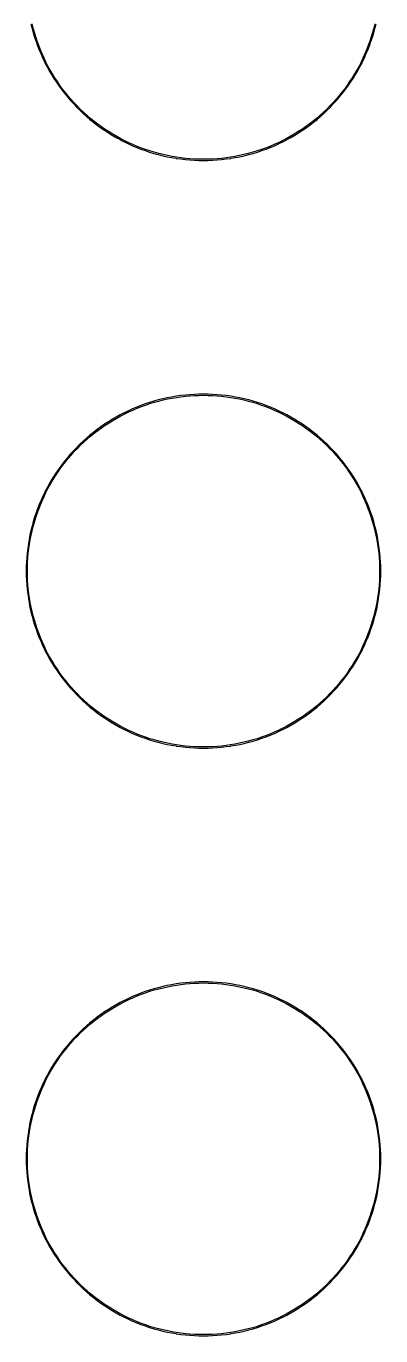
# Model space of a CAD drawing. Extents: x 3 to 63, y 0 to 129.
# Drawn here: x 45.6 to 48.66, y 47.89 to 59.21 of the extents above; entities that cross this region are included whole.
import ezdxf

# ---------------------------------------------------------------- set-up
doc = ezdxf.new("R2010")
doc.units = 0

msp = doc.modelspace()

# ---------------------------------------------------------------- linework, layer by layer
at = {"color": 34, "true_color": 0x008000}
for points in [[(45.63731, 59.22568, 0), (45.6467, 59.18758, 0), (45.65712, 59.14973, 0), (45.66855, 59.11214, 0), (45.68099, 59.0748, 0), (45.69446, 59.03797, 0), (45.70868, 59.00139, 0), (45.72392, 58.96533, 0), (45.74018, 58.92951, 0), (45.75719, 58.89421, 0), (45.7579, 58.89283, 0), (45.77593, 58.85777, 0), (45.79498, 58.82348, 0), (45.81479, 58.78945, 0), (45.83537, 58.75617, 0), (45.85696, 58.72315, 0), (45.87931, 58.6909, 0), (45.90242, 58.65915, 0), (45.9263, 58.62816, 0), (45.95119, 58.59768, 0), (45.97659, 58.56771, 0), (46.00301, 58.53875, 0), (46.02993, 58.5103, 0), (46.03103, 58.50921, 0), (46.05786, 58.48238, 0), (46.05787, 58.48236, 0), (46.05897, 58.48127, 0), (46.08742, 58.45434, 0), (46.11637, 58.42793, 0), (46.14634, 58.40253, 0), (46.17682, 58.37763, 0), (46.20781, 58.35376, 0), (46.23956, 58.33064, 0), (46.27182, 58.30829, 0), (46.30484, 58.2867, 0), (46.33811, 58.26613, 0), (46.37215, 58.24632, 0), (46.40644, 58.22727, 0), (46.40782, 58.22656, 0), (46.44149, 58.20923, 0), (46.44287, 58.20853, 0), (46.47818, 58.19151, 0), (46.51399, 58.17525, 0), (46.55006, 58.16001, 0), (46.58664, 58.14579, 0), (46.62347, 58.13233, 0), (46.6608, 58.11988, 0), (46.6984, 58.10845, 0), (46.73624, 58.09804, 0), (46.77434, 58.08864, 0), (46.8127, 58.08, 0), (46.8513, 58.07238, 0), (46.88991, 58.06603, 0), (46.89144, 58.06579, 0), (46.93031, 58.0602, 0), (46.96942, 58.05563, 0), (47.00854, 58.05208, 0), (47.04765, 58.04954, 0), (47.08677, 58.04801, 0), (47.12614, 58.0475, 0), (47.16551, 58.04801, 0), (47.20462, 58.04954, 0), (47.24374, 58.05208, 0), (47.28286, 58.05563, 0), (47.32197, 58.0602, 0), (47.36084, 58.06579, 0), (47.36237, 58.06603, 0), (47.40097, 58.07238, 0), (47.43958, 58.08, 0), (47.47794, 58.08864, 0), (47.51604, 58.09804, 0), (47.55388, 58.10845, 0), (47.59147, 58.11988, 0), (47.62881, 58.13233, 0), (47.66564, 58.14579, 0), (47.70222, 58.16001, 0), (47.73829, 58.17525, 0), (47.7741, 58.19151, 0), (47.80941, 58.20853, 0), (47.81079, 58.20923, 0), (47.84446, 58.22656, 0), (47.84584, 58.22727, 0), (47.88013, 58.24632, 0), (47.91416, 58.26613, 0), (47.94744, 58.2867, 0), (47.98046, 58.30829, 0), (48.01272, 58.33064, 0), (48.04447, 58.35376, 0), (48.07545, 58.37763, 0), (48.10593, 58.40253, 0), (48.13591, 58.42793, 0), (48.16486, 58.45434, 0), (48.19331, 58.48127, 0), (48.19441, 58.48236, 0), (48.19442, 58.48238, 0), (48.22125, 58.50921, 0), (48.22235, 58.5103, 0), (48.24927, 58.53875, 0), (48.27569, 58.56771, 0), (48.30109, 58.59768, 0), (48.32598, 58.62816, 0), (48.34985, 58.65915, 0), (48.37297, 58.6909, 0), (48.39532, 58.72315, 0), (48.41691, 58.75617, 0), (48.43748, 58.78945, 0), (48.4573, 58.82348, 0), (48.47635, 58.85777, 0), (48.49438, 58.89283, 0), (48.49508, 58.89421, 0), (48.5121, 58.92951, 0), (48.52836, 58.96533, 0), (48.5436, 59.00139, 0), (48.55782, 59.03797, 0), (48.57128, 59.0748, 0), (48.58373, 59.11214, 0), (48.59516, 59.14973, 0), (48.60557, 59.18758, 0), (48.61497, 59.22568, 0)], [(48.60555, 59.22874, 0), (48.59615, 59.19064, 0), (48.58574, 59.15279, 0), (48.57431, 59.1152, 0), (48.56186, 59.07786, 0), (48.5484, 59.04103, 0), (48.53418, 59.00446, 0), (48.51894, 58.96839, 0), (48.50268, 58.93257, 0), (48.48566, 58.89727, 0), (48.46833, 58.8636, 0), (48.44928, 58.82931, 0), (48.42947, 58.79527, 0), (48.4089, 58.762, 0), (48.38731, 58.72898, 0), (48.36495, 58.69672, 0), (48.34184, 58.66497, 0), (48.31796, 58.63398, 0), (48.29307, 58.6035, 0), (48.26767, 58.57353, 0), (48.24126, 58.54457, 0), (48.21433, 58.51612, 0), (48.18749, 58.48928, 0), (48.15904, 58.46236, 0), (48.13008, 58.43594, 0), (48.10011, 58.41054, 0), (48.06963, 58.38565, 0), (48.03864, 58.36177, 0), (48.00689, 58.33866, 0), (47.97464, 58.31631, 0), (47.94162, 58.29472, 0), (47.90834, 58.27414, 0), (47.87431, 58.25433, 0), (47.84002, 58.23528, 0), (47.80604, 58.2178, 0), (47.77104, 58.20093, 0), (47.73522, 58.18468, 0), (47.69916, 58.16944, 0), (47.66258, 58.15521, 0), (47.62575, 58.14175, 0), (47.58841, 58.1293, 0), (47.55082, 58.11787, 0), (47.51297, 58.10746, 0), (47.47487, 58.09806, 0), (47.43652, 58.08943, 0), (47.39791, 58.08181, 0), (47.3602, 58.07561, 0), (47.32197, 58.07011, 0), (47.28286, 58.06554, 0), (47.24374, 58.06198, 0), (47.20462, 58.05944, 0), (47.20462, 58.05944, 0), (47.16551, 58.05792, 0), (47.12614, 58.05741, 0), (47.08677, 58.05792, 0), (47.04765, 58.05944, 0), (47.00854, 58.06198, 0), (46.96942, 58.06554, 0), (46.93031, 58.07011, 0), (46.89201, 58.07562, 0), (46.85437, 58.08181, 0), (46.81576, 58.08943, 0), (46.7774, 58.09806, 0), (46.7393, 58.10746, 0), (46.70146, 58.11787, 0), (46.66387, 58.1293, 0), (46.62653, 58.14175, 0), (46.5897, 58.15521, 0), (46.55312, 58.16944, 0), (46.51705, 58.18468, 0), (46.48124, 58.20093, 0), (46.44624, 58.2178, 0), (46.41226, 58.23528, 0), (46.37797, 58.25433, 0), (46.34394, 58.27414, 0), (46.31066, 58.29472, 0), (46.27764, 58.31631, 0), (46.24538, 58.33866, 0), (46.21363, 58.36177, 0), (46.18265, 58.38565, 0), (46.15217, 58.41054, 0), (46.12219, 58.43594, 0), (46.09324, 58.46236, 0), (46.06479, 58.48928, 0), (46.03795, 58.51612, 0), (46.01102, 58.54457, 0), (45.98461, 58.57353, 0), (45.95921, 58.6035, 0), (45.93431, 58.63398, 0), (45.91044, 58.66497, 0), (45.88732, 58.69672, 0), (45.86497, 58.72898, 0), (45.84338, 58.762, 0), (45.82281, 58.79527, 0), (45.803, 58.82931, 0), (45.78395, 58.8636, 0), (45.76662, 58.89727, 0), (45.7496, 58.93257, 0), (45.73334, 58.96839, 0), (45.7181, 59.00446, 0), (45.70388, 59.04103, 0), (45.69042, 59.07786, 0), (45.67797, 59.1152, 0), (45.66654, 59.15279, 0), (45.65613, 59.19064, 0), (45.64673, 59.22874, 0)]]:
    msp.add_polyline3d(points, dxfattribs=at)
for points in [[(48.22235, 53.4303, 0), (48.24927, 53.45875, 0), (48.27569, 53.48771, 0), (48.30109, 53.51768, 0), (48.32598, 53.54816, 0), (48.34985, 53.57915, 0), (48.37297, 53.6109, 0), (48.39532, 53.64315, 0), (48.41691, 53.67617, 0), (48.43748, 53.70945, 0), (48.4573, 53.74348, 0), (48.47635, 53.77777, 0), (48.49438, 53.81283, 0), (48.49508, 53.81421, 0), (48.51198, 53.84927, 0), (48.5121, 53.84951, 0), (48.52836, 53.88533, 0), (48.5436, 53.92139, 0), (48.55782, 53.95797, 0), (48.57128, 53.9948, 0), (48.58373, 54.03214, 0), (48.59516, 54.06973, 0), (48.60557, 54.10758, 0), (48.61497, 54.14568, 0), (48.62361, 54.18403, 0), (48.63123, 54.22264, 0), (48.63758, 54.26125, 0), (48.63782, 54.26278, 0), (48.64341, 54.30164, 0), (48.64798, 54.34076, 0), (48.65154, 54.37987, 0), (48.65408, 54.41899, 0), (48.6556, 54.4581, 0), (48.65611, 54.49747, 0), (48.6556, 54.53684, 0), (48.65408, 54.57596, 0), (48.65154, 54.61507, 0), (48.64798, 54.65419, 0), (48.64341, 54.69331, 0), (48.63782, 54.73217, 0), (48.63758, 54.7337, 0), (48.63123, 54.77231, 0), (48.62361, 54.81092, 0), (48.61497, 54.84927, 0), (48.60557, 54.88737, 0), (48.59516, 54.92522, 0), (48.58373, 54.96281, 0), (48.57128, 55.00015, 0), (48.55782, 55.03698, 0), (48.5436, 55.07355, 0), (48.52836, 55.10962, 0), (48.5121, 55.14543, 0), (48.49508, 55.18074, 0), (48.49438, 55.18212, 0), (48.47635, 55.21717, 0), (48.4573, 55.25146, 0), (48.43748, 55.2855, 0), (48.41691, 55.31877, 0), (48.39532, 55.35179, 0), (48.37297, 55.38405, 0), (48.34985, 55.4158, 0), (48.32598, 55.44679, 0), (48.30109, 55.47727, 0), (48.27569, 55.50724, 0), (48.24927, 55.5362, 0), (48.22235, 55.56464, 0), (48.19331, 55.59368, 0), (48.16486, 55.6206, 0), (48.13591, 55.64702, 0), (48.10593, 55.67242, 0), (48.07545, 55.69731, 0), (48.04447, 55.72119, 0), (48.01272, 55.7443, 0), (47.98046, 55.76665, 0), (47.94744, 55.78824, 0), (47.91416, 55.80882, 0), (47.88013, 55.82863, 0), (47.84584, 55.84768, 0), (47.81079, 55.86571, 0), (47.80941, 55.86642, 0), (47.7741, 55.88344, 0), (47.73829, 55.89969, 0), (47.70222, 55.91493, 0), (47.66564, 55.92916, 0), (47.62881, 55.94262, 0), (47.59147, 55.95506, 0), (47.55388, 55.96649, 0), (47.51604, 55.97691, 0), (47.47794, 55.98631, 0), (47.43958, 55.99494, 0), (47.40097, 56.00256, 0), (47.36237, 56.00891, 0), (47.36084, 56.00915, 0), (47.32197, 56.01474, 0), (47.28286, 56.01931, 0), (47.24374, 56.02287, 0), (47.20462, 56.02541, 0), (47.16551, 56.02693, 0), (47.12614, 56.02744, 0), (47.08677, 56.02693, 0), (47.04765, 56.02541, 0), (47.00854, 56.02287, 0), (46.96942, 56.01931, 0), (46.93031, 56.01474, 0), (46.89144, 56.00915, 0), (46.88991, 56.00891, 0), (46.8513, 56.00256, 0), (46.8127, 55.99494, 0), (46.77434, 55.98631, 0), (46.73624, 55.97691, 0), (46.6984, 55.96649, 0), (46.6608, 55.95506, 0), (46.62347, 55.94262, 0), (46.58664, 55.92916, 0), (46.55006, 55.91493, 0), (46.51399, 55.89969, 0), (46.47818, 55.88344, 0), (46.44287, 55.86642, 0), (46.44149, 55.86571, 0), (46.40644, 55.84768, 0), (46.37215, 55.82863, 0), (46.33811, 55.80882, 0), (46.30484, 55.78824, 0), (46.27182, 55.76665, 0), (46.23956, 55.7443, 0), (46.20781, 55.72119, 0), (46.17682, 55.69731, 0), (46.14634, 55.67242, 0), (46.11637, 55.64702, 0), (46.08742, 55.6206, 0), (46.05897, 55.59368, 0), (46.02993, 55.56464, 0), (46.00301, 55.5362, 0), (45.97659, 55.50724, 0), (45.95119, 55.47727, 0), (45.9263, 55.44679, 0), (45.90242, 55.4158, 0), (45.87931, 55.38405, 0), (45.85696, 55.35179, 0), (45.83537, 55.31877, 0), (45.81479, 55.2855, 0), (45.79498, 55.25146, 0), (45.77593, 55.21717, 0), (45.7579, 55.18212, 0), (45.75719, 55.18074, 0), (45.74018, 55.14543, 0), (45.72392, 55.10962, 0), (45.70868, 55.07355, 0), (45.69446, 55.03698, 0), (45.68099, 55.00015, 0), (45.66855, 54.96281, 0), (45.65712, 54.92522, 0), (45.6467, 54.88737, 0), (45.63731, 54.84927, 0), (45.62867, 54.81092, 0), (45.62105, 54.77231, 0), (45.6147, 54.7337, 0), (45.61446, 54.73217, 0), (45.60887, 54.69331, 0), (45.6043, 54.65419, 0), (45.60074, 54.61507, 0), (45.5982, 54.57596, 0), (45.59668, 54.53684, 0), (45.59617, 54.49747, 0), (45.59668, 54.4581, 0), (45.5982, 54.41899, 0), (45.60074, 54.37987, 0), (45.6043, 54.34076, 0), (45.60887, 54.30164, 0), (45.61446, 54.26278, 0), (45.6147, 54.26125, 0), (45.62105, 54.22264, 0), (45.62867, 54.18403, 0), (45.63731, 54.14568, 0), (45.6467, 54.10758, 0), (45.65712, 54.06973, 0), (45.66855, 54.03214, 0), (45.68099, 53.9948, 0), (45.69446, 53.95797, 0), (45.70868, 53.92139, 0), (45.72392, 53.88533, 0), (45.74018, 53.84951, 0), (45.7403, 53.84927, 0), (45.75719, 53.81421, 0), (45.7579, 53.81283, 0), (45.77593, 53.77777, 0), (45.79498, 53.74348, 0), (45.81479, 53.70945, 0), (45.83537, 53.67617, 0), (45.85696, 53.64315, 0), (45.87931, 53.6109, 0), (45.90242, 53.57915, 0), (45.9263, 53.54816, 0), (45.95119, 53.51768, 0), (45.97659, 53.48771, 0), (46.00301, 53.45875, 0), (46.02993, 53.4303, 0), (46.05787, 53.40236, 0), (46.05897, 53.40127, 0), (46.08742, 53.37434, 0), (46.11637, 53.34793, 0), (46.14634, 53.32253, 0), (46.17682, 53.29763, 0), (46.20781, 53.27376, 0), (46.23956, 53.25064, 0), (46.27182, 53.22829, 0), (46.30484, 53.2067, 0), (46.33811, 53.18613, 0), (46.37215, 53.16632, 0), (46.40644, 53.14727, 0), (46.40782, 53.14656, 0), (46.44149, 53.12923, 0), (46.44287, 53.12853, 0), (46.47818, 53.11151, 0), (46.51399, 53.09525, 0), (46.55006, 53.08001, 0), (46.58664, 53.06579, 0), (46.62347, 53.05233, 0), (46.6608, 53.03988, 0), (46.6984, 53.02845, 0), (46.73624, 53.01804, 0), (46.77434, 53.00864, 0), (46.8127, 53, 0), (46.8513, 52.99238, 0), (46.88991, 52.98603, 0), (46.89144, 52.98579, 0), (46.93031, 52.9802, 0), (46.96942, 52.97563, 0), (47.00854, 52.97208, 0), (47.04765, 52.96954, 0), (47.08677, 52.96801, 0), (47.12614, 52.9675, 0), (47.16551, 52.96801, 0), (47.20462, 52.96954, 0), (47.24374, 52.97208, 0), (47.28286, 52.97563, 0), (47.32197, 52.9802, 0), (47.36084, 52.98579, 0), (47.36237, 52.98603, 0), (47.40097, 52.99238, 0), (47.43958, 53, 0), (47.47794, 53.00864, 0), (47.51604, 53.01804, 0), (47.55388, 53.02845, 0), (47.59147, 53.03988, 0), (47.62881, 53.05233, 0), (47.66564, 53.06579, 0), (47.70222, 53.08001, 0), (47.73829, 53.09525, 0), (47.7741, 53.11151, 0), (47.80941, 53.12853, 0), (47.81079, 53.12923, 0), (47.84446, 53.14656, 0), (47.84584, 53.14727, 0), (47.88013, 53.16632, 0), (47.91416, 53.18613, 0), (47.94744, 53.2067, 0), (47.98046, 53.22829, 0), (48.01272, 53.25064, 0), (48.04447, 53.27376, 0), (48.07545, 53.29763, 0), (48.10593, 53.32253, 0), (48.13591, 53.34793, 0), (48.16486, 53.37434, 0), (48.19331, 53.40127, 0), (48.19441, 53.40236, 0), (48.22235, 53.4303, 0)], [(47.20462, 52.97944, 0), (47.16551, 52.97792, 0), (47.12614, 52.97741, 0), (47.08677, 52.97792, 0), (47.04765, 52.97944, 0), (47.00854, 52.98198, 0), (46.96942, 52.98554, 0), (46.93031, 52.99011, 0), (46.89201, 52.99562, 0), (46.85437, 53.00181, 0), (46.81576, 53.00943, 0), (46.7774, 53.01806, 0), (46.7393, 53.02746, 0), (46.70146, 53.03787, 0), (46.66387, 53.0493, 0), (46.62653, 53.06175, 0), (46.5897, 53.07521, 0), (46.55312, 53.08944, 0), (46.51705, 53.10468, 0), (46.48124, 53.12093, 0), (46.44624, 53.1378, 0), (46.41226, 53.15528, 0), (46.37797, 53.17433, 0), (46.34394, 53.19414, 0), (46.31066, 53.21472, 0), (46.27764, 53.23631, 0), (46.24538, 53.25866, 0), (46.21363, 53.28177, 0), (46.18265, 53.30565, 0), (46.15217, 53.33054, 0), (46.12219, 53.35594, 0), (46.09324, 53.38236, 0), (46.06479, 53.40928, 0), (46.03795, 53.43612, 0), (46.01102, 53.46457, 0), (45.98461, 53.49353, 0), (45.95921, 53.5235, 0), (45.93431, 53.55398, 0), (45.91044, 53.58497, 0), (45.88732, 53.61672, 0), (45.86497, 53.64898, 0), (45.84338, 53.682, 0), (45.82281, 53.71527, 0), (45.803, 53.74931, 0), (45.78395, 53.7836, 0), (45.76662, 53.81727, 0), (45.7496, 53.85257, 0), (45.73334, 53.88839, 0), (45.7181, 53.92446, 0), (45.70388, 53.96103, 0), (45.69042, 53.99786, 0), (45.67797, 54.0352, 0), (45.66654, 54.07279, 0), (45.65613, 54.11064, 0), (45.64673, 54.14874, 0), (45.63809, 54.18709, 0), (45.63047, 54.2257, 0), (45.62428, 54.26334, 0), (45.61878, 54.30164, 0), (45.6142, 54.34076, 0), (45.61065, 54.37987, 0), (45.60811, 54.41899, 0), (45.60658, 54.4581, 0), (45.60608, 54.49747, 0), (45.60658, 54.53684, 0), (45.60811, 54.57596, 0), (45.61065, 54.61507, 0), (45.6142, 54.65419, 0), (45.61878, 54.69331, 0), (45.62428, 54.73161, 0), (45.63047, 54.76925, 0), (45.63809, 54.80785, 0), (45.64673, 54.84621, 0), (45.65613, 54.88431, 0), (45.66654, 54.92215, 0), (45.67797, 54.95975, 0), (45.69042, 54.99708, 0), (45.70388, 55.03391, 0), (45.7181, 55.07049, 0), (45.73334, 55.10656, 0), (45.7496, 55.14237, 0), (45.76662, 55.17767, 0), (45.78395, 55.21135, 0), (45.803, 55.24564, 0), (45.82281, 55.27968, 0), (45.84338, 55.31295, 0), (45.86497, 55.34597, 0), (45.88732, 55.37823, 0), (45.91044, 55.40998, 0), (45.93431, 55.44097, 0), (45.95921, 55.47145, 0), (45.98461, 55.50142, 0), (46.01102, 55.53037, 0), (46.03795, 55.55882, 0), (46.06498, 55.58585, 0), (46.09324, 55.61259, 0), (46.12219, 55.63901, 0), (46.15217, 55.66441, 0), (46.18265, 55.6893, 0), (46.21363, 55.71317, 0), (46.24538, 55.73629, 0), (46.27764, 55.75864, 0), (46.31066, 55.78023, 0), (46.34394, 55.8008, 0), (46.37797, 55.82062, 0), (46.41226, 55.83967, 0), (46.44623, 55.85715, 0), (46.48124, 55.87401, 0), (46.51705, 55.89027, 0), (46.55312, 55.90551, 0), (46.5897, 55.91973, 0), (46.62653, 55.9332, 0), (46.66387, 55.94564, 0), (46.70146, 55.95707, 0), (46.7393, 55.96749, 0), (46.7774, 55.97688, 0), (46.81576, 55.98552, 0), (46.85437, 55.99314, 0), (46.89201, 55.99933, 0), (46.93031, 56.00484, 0), (46.96942, 56.00941, 0), (47.00854, 56.01296, 0), (47.04765, 56.0155, 0), (47.08677, 56.01703, 0), (47.12614, 56.01754, 0), (47.16551, 56.01703, 0), (47.20462, 56.0155, 0), (47.24374, 56.01296, 0), (47.28286, 56.00941, 0), (47.32197, 56.00484, 0), (47.3602, 55.99934, 0), (47.39791, 55.99314, 0), (47.43652, 55.98552, 0), (47.47487, 55.97688, 0), (47.51297, 55.96749, 0), (47.55082, 55.95707, 0), (47.58841, 55.94564, 0), (47.62575, 55.9332, 0), (47.66258, 55.91973, 0), (47.69916, 55.90551, 0), (47.73522, 55.89027, 0), (47.77104, 55.87401, 0), (47.80604, 55.85714, 0), (47.84002, 55.83967, 0), (47.87431, 55.82062, 0), (47.90834, 55.8008, 0), (47.94162, 55.78023, 0), (47.97464, 55.75864, 0), (48.00689, 55.73629, 0), (48.03864, 55.71317, 0), (48.06963, 55.6893, 0), (48.10011, 55.66441, 0), (48.13008, 55.63901, 0), (48.15904, 55.61259, 0), (48.18749, 55.58567, 0), (48.21432, 55.55884, 0), (48.21433, 55.55882, 0), (48.24126, 55.53037, 0), (48.26767, 55.50142, 0), (48.29307, 55.47145, 0), (48.31796, 55.44097, 0), (48.34184, 55.40998, 0), (48.36495, 55.37823, 0), (48.38731, 55.34597, 0), (48.4089, 55.31295, 0), (48.42947, 55.27968, 0), (48.44928, 55.24564, 0), (48.46833, 55.21135, 0), (48.48566, 55.17767, 0), (48.50268, 55.14237, 0), (48.51894, 55.10656, 0), (48.53418, 55.07049, 0), (48.5484, 55.03391, 0), (48.56186, 54.99708, 0), (48.57431, 54.95975, 0), (48.58574, 54.92215, 0), (48.59615, 54.88431, 0), (48.60555, 54.84621, 0), (48.61419, 54.80785, 0), (48.62181, 54.76925, 0), (48.62792, 54.73209, 0), (48.6335, 54.69331, 0), (48.63807, 54.65419, 0), (48.64163, 54.61507, 0), (48.64417, 54.57596, 0), (48.64569, 54.53684, 0), (48.6462, 54.49747, 0), (48.64569, 54.4581, 0), (48.64417, 54.41899, 0), (48.64163, 54.37987, 0), (48.63807, 54.34076, 0), (48.6335, 54.30164, 0), (48.62791, 54.26278, 0), (48.62181, 54.2257, 0), (48.61419, 54.18709, 0), (48.60555, 54.14874, 0), (48.59615, 54.11064, 0), (48.58574, 54.07279, 0), (48.57431, 54.0352, 0), (48.56186, 53.99786, 0), (48.5484, 53.96103, 0), (48.53418, 53.92446, 0), (48.51894, 53.88839, 0), (48.50268, 53.85257, 0), (48.48566, 53.81727, 0), (48.46833, 53.7836, 0), (48.44928, 53.74931, 0), (48.42947, 53.71527, 0), (48.4089, 53.682, 0), (48.38731, 53.64898, 0), (48.36495, 53.61672, 0), (48.34184, 53.58497, 0), (48.31796, 53.55398, 0), (48.29307, 53.5235, 0), (48.26767, 53.49353, 0), (48.24126, 53.46457, 0), (48.21433, 53.43612, 0), (48.18749, 53.40928, 0), (48.15904, 53.38236, 0), (48.13008, 53.35594, 0), (48.10011, 53.33054, 0), (48.06963, 53.30565, 0), (48.03864, 53.28177, 0), (48.00689, 53.25866, 0), (47.97464, 53.23631, 0), (47.94162, 53.21472, 0), (47.90834, 53.19414, 0), (47.87431, 53.17433, 0), (47.84002, 53.15528, 0), (47.80604, 53.1378, 0), (47.77104, 53.12093, 0), (47.73522, 53.10468, 0), (47.69916, 53.08944, 0), (47.66258, 53.07521, 0), (47.62575, 53.06175, 0), (47.58841, 53.0493, 0), (47.55082, 53.03787, 0), (47.51297, 53.02746, 0), (47.47487, 53.01806, 0), (47.43652, 53.00943, 0), (47.39791, 53.00181, 0), (47.3602, 52.99561, 0), (47.32197, 52.99011, 0), (47.28286, 52.98554, 0), (47.24374, 52.98198, 0), (47.20462, 52.97944, 0)], [(48.19331, 50.51368, 0), (48.16486, 50.5406, 0), (48.13595, 50.56698, 0), (48.13591, 50.56702, 0), (48.10593, 50.59242, 0), (48.07545, 50.61731, 0), (48.04447, 50.64119, 0), (48.01272, 50.6643, 0), (47.98046, 50.68665, 0), (47.94744, 50.70824, 0), (47.91416, 50.72882, 0), (47.88013, 50.74863, 0), (47.84584, 50.76768, 0), (47.81079, 50.78571, 0), (47.80941, 50.78642, 0), (47.7741, 50.80344, 0), (47.73829, 50.81969, 0), (47.70222, 50.83493, 0), (47.66564, 50.84916, 0), (47.62881, 50.86262, 0), (47.59147, 50.87506, 0), (47.55388, 50.88649, 0), (47.51604, 50.89691, 0), (47.47794, 50.90631, 0), (47.43958, 50.91494, 0), (47.40097, 50.92256, 0), (47.36237, 50.92891, 0), (47.36084, 50.92915, 0), (47.32197, 50.93474, 0), (47.28286, 50.93931, 0), (47.24374, 50.94287, 0), (47.20462, 50.94541, 0), (47.16551, 50.94693, 0), (47.12614, 50.94744, 0), (47.08677, 50.94693, 0), (47.04765, 50.94541, 0), (47.00854, 50.94287, 0), (46.96942, 50.93931, 0), (46.93031, 50.93474, 0), (46.89144, 50.92915, 0), (46.88991, 50.92891, 0), (46.8513, 50.92256, 0), (46.8127, 50.91494, 0), (46.77434, 50.90631, 0), (46.73624, 50.89691, 0), (46.6984, 50.88649, 0), (46.6608, 50.87506, 0), (46.62347, 50.86262, 0), (46.58664, 50.84916, 0), (46.55006, 50.83493, 0), (46.51399, 50.81969, 0), (46.47818, 50.80344, 0), (46.44287, 50.78642, 0), (46.44149, 50.78571, 0), (46.40644, 50.76768, 0), (46.37215, 50.74863, 0), (46.33811, 50.72882, 0), (46.30484, 50.70824, 0), (46.27182, 50.68665, 0), (46.23956, 50.6643, 0), (46.20781, 50.64119, 0), (46.17682, 50.61731, 0), (46.14634, 50.59242, 0), (46.11637, 50.56702, 0), (46.11633, 50.56698, 0), (46.08742, 50.5406, 0), (46.05897, 50.51368, 0), (46.02993, 50.48464, 0), (46.00301, 50.4562, 0), (45.97659, 50.42724, 0), (45.95119, 50.39727, 0), (45.9263, 50.36679, 0), (45.90242, 50.3358, 0), (45.87931, 50.30405, 0), (45.85696, 50.27179, 0), (45.83537, 50.23877, 0), (45.81479, 50.2055, 0), (45.79498, 50.17146, 0), (45.77593, 50.13717, 0), (45.7579, 50.10212, 0), (45.75719, 50.10074, 0), (45.74018, 50.06543, 0), (45.72392, 50.02962, 0), (45.70868, 49.99355, 0), (45.69446, 49.95698, 0), (45.68099, 49.92015, 0), (45.66855, 49.88281, 0), (45.65712, 49.84522, 0), (45.6467, 49.80737, 0), (45.63731, 49.76927, 0), (45.62867, 49.73092, 0), (45.62105, 49.69231, 0), (45.6147, 49.6537, 0), (45.61446, 49.65217, 0), (45.60887, 49.61331, 0), (45.6043, 49.57419, 0), (45.60074, 49.53507, 0), (45.5982, 49.49596, 0), (45.59668, 49.45684, 0), (45.59617, 49.41747, 0), (45.59668, 49.3781, 0), (45.5982, 49.33899, 0), (45.60074, 49.29987, 0), (45.60074, 49.29986, 0), (45.6043, 49.26076, 0), (45.60887, 49.22164, 0), (45.61446, 49.18278, 0), (45.6147, 49.18125, 0), (45.62105, 49.14264, 0), (45.62867, 49.10403, 0), (45.63731, 49.06568, 0), (45.6467, 49.02758, 0), (45.65712, 48.98973, 0), (45.66855, 48.95214, 0), (45.68099, 48.9148, 0), (45.69446, 48.87797, 0), (45.70868, 48.84139, 0), (45.72392, 48.80533, 0), (45.74018, 48.76951, 0), (45.75719, 48.73421, 0), (45.7579, 48.73283, 0), (45.77593, 48.69777, 0), (45.79498, 48.66348, 0), (45.81479, 48.62945, 0), (45.83537, 48.59617, 0), (45.85696, 48.56315, 0), (45.87931, 48.5309, 0), (45.90242, 48.49915, 0), (45.9263, 48.46816, 0), (45.95119, 48.43768, 0), (45.97659, 48.40771, 0), (46.00301, 48.37875, 0), (46.02993, 48.3503, 0), (46.03103, 48.34921, 0), (46.05786, 48.32238, 0), (46.05787, 48.32236, 0), (46.05897, 48.32127, 0), (46.08742, 48.29434, 0), (46.11637, 48.26793, 0), (46.14634, 48.24253, 0), (46.17682, 48.21763, 0), (46.20781, 48.19376, 0), (46.23956, 48.17064, 0), (46.27182, 48.14829, 0), (46.30484, 48.1267, 0), (46.33811, 48.10613, 0), (46.37215, 48.08632, 0), (46.40644, 48.06727, 0), (46.40782, 48.06656, 0), (46.44149, 48.04923, 0), (46.44287, 48.04853, 0), (46.47818, 48.03151, 0), (46.51399, 48.01525, 0), (46.55006, 48.00001, 0), (46.58664, 47.98579, 0), (46.62347, 47.97233, 0), (46.6608, 47.95988, 0), (46.6984, 47.94845, 0), (46.73624, 47.93804, 0), (46.77434, 47.92864, 0), (46.8127, 47.92, 0), (46.8513, 47.91238, 0), (46.88991, 47.90603, 0), (46.89144, 47.90579, 0), (46.93031, 47.9002, 0), (46.96942, 47.89563, 0), (47.00854, 47.89208, 0), (47.04765, 47.88954, 0), (47.08677, 47.88801, 0), (47.12614, 47.8875, 0), (47.16551, 47.88801, 0), (47.20462, 47.88954, 0), (47.24374, 47.89208, 0), (47.28286, 47.89563, 0), (47.32197, 47.9002, 0), (47.36084, 47.90579, 0), (47.36237, 47.90603, 0), (47.40097, 47.91238, 0), (47.43958, 47.92, 0), (47.47794, 47.92864, 0), (47.51604, 47.93804, 0), (47.55388, 47.94845, 0), (47.59147, 47.95988, 0), (47.62881, 47.97233, 0), (47.66564, 47.98579, 0), (47.70222, 48.00001, 0), (47.73829, 48.01525, 0), (47.7741, 48.03151, 0), (47.80941, 48.04853, 0), (47.81079, 48.04923, 0), (47.84446, 48.06656, 0), (47.84584, 48.06727, 0), (47.88013, 48.08632, 0), (47.91416, 48.10613, 0), (47.94744, 48.1267, 0), (47.98046, 48.14829, 0), (48.01272, 48.17064, 0), (48.04447, 48.19376, 0), (48.07545, 48.21763, 0), (48.10593, 48.24253, 0), (48.13591, 48.26793, 0), (48.16486, 48.29434, 0), (48.19331, 48.32127, 0), (48.19441, 48.32236, 0), (48.19442, 48.32238, 0), (48.22125, 48.34921, 0), (48.22235, 48.3503, 0), (48.24927, 48.37875, 0), (48.27569, 48.40771, 0), (48.30109, 48.43768, 0), (48.32598, 48.46816, 0), (48.34985, 48.49915, 0), (48.37297, 48.5309, 0), (48.39532, 48.56315, 0), (48.41691, 48.59617, 0), (48.43748, 48.62945, 0), (48.4573, 48.66348, 0), (48.47635, 48.69777, 0), (48.49438, 48.73283, 0), (48.49508, 48.73421, 0), (48.5121, 48.76951, 0), (48.52836, 48.80533, 0), (48.5436, 48.84139, 0), (48.55782, 48.87797, 0), (48.57128, 48.9148, 0), (48.58373, 48.95214, 0), (48.59516, 48.98973, 0), (48.60557, 49.02758, 0), (48.61497, 49.06568, 0), (48.62361, 49.10403, 0), (48.63123, 49.14264, 0), (48.63758, 49.18125, 0), (48.63782, 49.18278, 0), (48.64341, 49.22164, 0), (48.64798, 49.26076, 0), (48.65154, 49.29986, 0), (48.65154, 49.29987, 0), (48.65408, 49.33899, 0), (48.6556, 49.3781, 0), (48.65611, 49.41747, 0), (48.6556, 49.45684, 0), (48.65408, 49.49596, 0), (48.65154, 49.53507, 0), (48.64798, 49.57419, 0), (48.64341, 49.61331, 0), (48.63782, 49.65217, 0), (48.63758, 49.6537, 0), (48.63123, 49.69231, 0), (48.62361, 49.73092, 0), (48.61497, 49.76927, 0), (48.60557, 49.80737, 0), (48.59516, 49.84522, 0), (48.58373, 49.88281, 0), (48.57128, 49.92015, 0), (48.55782, 49.95698, 0), (48.5436, 49.99355, 0), (48.52836, 50.02962, 0), (48.5121, 50.06543, 0), (48.49508, 50.10074, 0), (48.49438, 50.10212, 0), (48.47635, 50.13717, 0), (48.4573, 50.17146, 0), (48.43748, 50.2055, 0), (48.41691, 50.23877, 0), (48.39532, 50.27179, 0), (48.37297, 50.30405, 0), (48.34985, 50.3358, 0), (48.32598, 50.36679, 0), (48.30109, 50.39727, 0), (48.27569, 50.42724, 0), (48.24927, 50.4562, 0), (48.22235, 50.48464, 0), (48.19331, 50.51368, 0)], [(47.20462, 47.89944, 0), (47.16551, 47.89792, 0), (47.12614, 47.89741, 0), (47.08677, 47.89792, 0), (47.04765, 47.89944, 0), (47.00854, 47.90198, 0), (46.96942, 47.90554, 0), (46.93031, 47.91011, 0), (46.89201, 47.91562, 0), (46.85437, 47.92181, 0), (46.81576, 47.92943, 0), (46.7774, 47.93806, 0), (46.7393, 47.94746, 0), (46.70146, 47.95787, 0), (46.66387, 47.9693, 0), (46.62653, 47.98175, 0), (46.5897, 47.99521, 0), (46.55312, 48.00944, 0), (46.51705, 48.02468, 0), (46.48124, 48.04093, 0), (46.44624, 48.0578, 0), (46.41226, 48.07528, 0), (46.37797, 48.09433, 0), (46.34394, 48.11414, 0), (46.31066, 48.13472, 0), (46.27764, 48.15631, 0), (46.24538, 48.17866, 0), (46.21363, 48.20177, 0), (46.18265, 48.22565, 0), (46.15217, 48.25054, 0), (46.12219, 48.27594, 0), (46.09324, 48.30236, 0), (46.06479, 48.32928, 0), (46.03795, 48.35612, 0), (46.01102, 48.38457, 0), (45.98461, 48.41353, 0), (45.95921, 48.4435, 0), (45.93431, 48.47398, 0), (45.91044, 48.50497, 0), (45.88732, 48.53672, 0), (45.86497, 48.56898, 0), (45.84338, 48.602, 0), (45.82281, 48.63527, 0), (45.803, 48.66931, 0), (45.78395, 48.7036, 0), (45.76662, 48.73727, 0), (45.7496, 48.77257, 0), (45.73334, 48.80839, 0), (45.7181, 48.84446, 0), (45.70388, 48.88103, 0), (45.69042, 48.91786, 0), (45.67797, 48.9552, 0), (45.66654, 48.99279, 0), (45.65613, 49.03064, 0), (45.64673, 49.06872, 0), (45.64673, 49.06874, 0), (45.63809, 49.10709, 0), (45.63047, 49.1457, 0), (45.62432, 49.18309, 0), (45.61878, 49.22164, 0), (45.6142, 49.26076, 0), (45.61065, 49.29986, 0), (45.61065, 49.29987, 0), (45.60811, 49.33899, 0), (45.60658, 49.3781, 0), (45.60608, 49.41747, 0), (45.60658, 49.45684, 0), (45.60811, 49.49596, 0), (45.61065, 49.53507, 0), (45.6142, 49.57419, 0), (45.61878, 49.61331, 0), (45.62428, 49.65161, 0), (45.63047, 49.68925, 0), (45.63809, 49.72785, 0), (45.64673, 49.76621, 0), (45.65613, 49.80431, 0), (45.66654, 49.84215, 0), (45.67797, 49.87975, 0), (45.69042, 49.91708, 0), (45.70388, 49.95391, 0), (45.7181, 49.99049, 0), (45.73334, 50.02656, 0), (45.7496, 50.06237, 0), (45.76662, 50.09767, 0), (45.78395, 50.13135, 0), (45.803, 50.16564, 0), (45.82281, 50.19968, 0), (45.84338, 50.23295, 0), (45.86497, 50.26597, 0), (45.88732, 50.29823, 0), (45.91044, 50.32998, 0), (45.93431, 50.36097, 0), (45.95921, 50.39145, 0), (45.98461, 50.42142, 0), (46.01102, 50.45037, 0), (46.03795, 50.47882, 0), (46.03796, 50.47884, 0), (46.06479, 50.50567, 0), (46.09324, 50.53259, 0), (46.12219, 50.55901, 0), (46.15217, 50.58441, 0), (46.18265, 50.6093, 0), (46.21363, 50.63317, 0), (46.24538, 50.65629, 0), (46.27764, 50.67864, 0), (46.31066, 50.70023, 0), (46.34394, 50.7208, 0), (46.37797, 50.74062, 0), (46.41226, 50.75967, 0), (46.44623, 50.77715, 0), (46.48124, 50.79401, 0), (46.51705, 50.81027, 0), (46.55312, 50.82551, 0), (46.5897, 50.83973, 0), (46.62653, 50.8532, 0), (46.66387, 50.86564, 0), (46.70146, 50.87707, 0), (46.7393, 50.88749, 0), (46.7774, 50.89688, 0), (46.81576, 50.90552, 0), (46.85437, 50.91314, 0), (46.89201, 50.91933, 0), (46.93031, 50.92484, 0), (46.96942, 50.92941, 0), (47.00854, 50.93296, 0), (47.04765, 50.9355, 0), (47.08677, 50.93703, 0), (47.12614, 50.93754, 0), (47.16551, 50.93703, 0), (47.20462, 50.9355, 0), (47.24374, 50.93296, 0), (47.28286, 50.92941, 0), (47.32197, 50.92484, 0), (47.3602, 50.91934, 0), (47.39791, 50.91314, 0), (47.43652, 50.90552, 0), (47.47487, 50.89688, 0), (47.51297, 50.88749, 0), (47.55082, 50.87707, 0), (47.58841, 50.86564, 0), (47.62575, 50.8532, 0), (47.66258, 50.83973, 0), (47.69916, 50.82551, 0), (47.73522, 50.81027, 0), (47.77104, 50.79401, 0), (47.80604, 50.77714, 0), (47.84002, 50.75967, 0), (47.87431, 50.74062, 0), (47.90834, 50.7208, 0), (47.94162, 50.70023, 0), (47.97464, 50.67864, 0), (48.00689, 50.65629, 0), (48.03864, 50.63317, 0), (48.06963, 50.6093, 0), (48.10011, 50.58441, 0), (48.13008, 50.55901, 0), (48.15904, 50.53259, 0), (48.18749, 50.50567, 0), (48.21432, 50.47884, 0), (48.21433, 50.47882, 0), (48.24126, 50.45037, 0), (48.26767, 50.42142, 0), (48.29307, 50.39145, 0), (48.31796, 50.36097, 0), (48.34184, 50.32998, 0), (48.36495, 50.29823, 0), (48.38731, 50.26597, 0), (48.4089, 50.23295, 0), (48.42947, 50.19968, 0), (48.44928, 50.16564, 0), (48.46833, 50.13135, 0), (48.48566, 50.09767, 0), (48.50268, 50.06237, 0), (48.51894, 50.02656, 0), (48.53418, 49.99049, 0), (48.5484, 49.95391, 0), (48.56186, 49.91708, 0), (48.57431, 49.87975, 0), (48.58574, 49.84215, 0), (48.59615, 49.80431, 0), (48.60555, 49.76621, 0), (48.61419, 49.72785, 0), (48.62181, 49.68925, 0), (48.62796, 49.65185, 0), (48.6335, 49.61331, 0), (48.63807, 49.57419, 0), (48.64163, 49.53507, 0), (48.64417, 49.49596, 0), (48.64569, 49.45684, 0), (48.6462, 49.41747, 0), (48.64569, 49.3781, 0), (48.64417, 49.33899, 0), (48.64163, 49.29987, 0), (48.64163, 49.29986, 0), (48.63807, 49.26076, 0), (48.6335, 49.22164, 0), (48.62791, 49.18278, 0), (48.62181, 49.1457, 0), (48.61419, 49.10709, 0), (48.60555, 49.06874, 0), (48.60555, 49.06872, 0), (48.59615, 49.03064, 0), (48.58574, 48.99279, 0), (48.57431, 48.9552, 0), (48.56186, 48.91786, 0), (48.5484, 48.88103, 0), (48.53418, 48.84446, 0), (48.51894, 48.80839, 0), (48.50268, 48.77257, 0), (48.48566, 48.73727, 0), (48.46833, 48.7036, 0), (48.44928, 48.66931, 0), (48.42947, 48.63527, 0), (48.4089, 48.602, 0), (48.38731, 48.56898, 0), (48.36495, 48.53672, 0), (48.34184, 48.50497, 0), (48.31796, 48.47398, 0), (48.29307, 48.4435, 0), (48.26767, 48.41353, 0), (48.24126, 48.38457, 0), (48.21433, 48.35612, 0), (48.18749, 48.32928, 0), (48.15904, 48.30236, 0), (48.13008, 48.27594, 0), (48.10011, 48.25054, 0), (48.06963, 48.22565, 0), (48.03864, 48.20177, 0), (48.00689, 48.17866, 0), (47.97464, 48.15631, 0), (47.94162, 48.13472, 0), (47.90834, 48.11414, 0), (47.87431, 48.09433, 0), (47.84002, 48.07528, 0), (47.80604, 48.0578, 0), (47.77104, 48.04093, 0), (47.73522, 48.02468, 0), (47.69916, 48.00944, 0), (47.66258, 47.99521, 0), (47.62575, 47.98175, 0), (47.58841, 47.9693, 0), (47.55082, 47.95787, 0), (47.51297, 47.94746, 0), (47.47487, 47.93806, 0), (47.43652, 47.92943, 0), (47.39791, 47.92181, 0), (47.3602, 47.91561, 0), (47.32197, 47.91011, 0), (47.28286, 47.90554, 0), (47.24374, 47.90198, 0), (47.20462, 47.89944, 0)]]:
    msp.add_polyline3d(points, close=True, dxfattribs=at)

doc.saveas('drawing.dxf')
